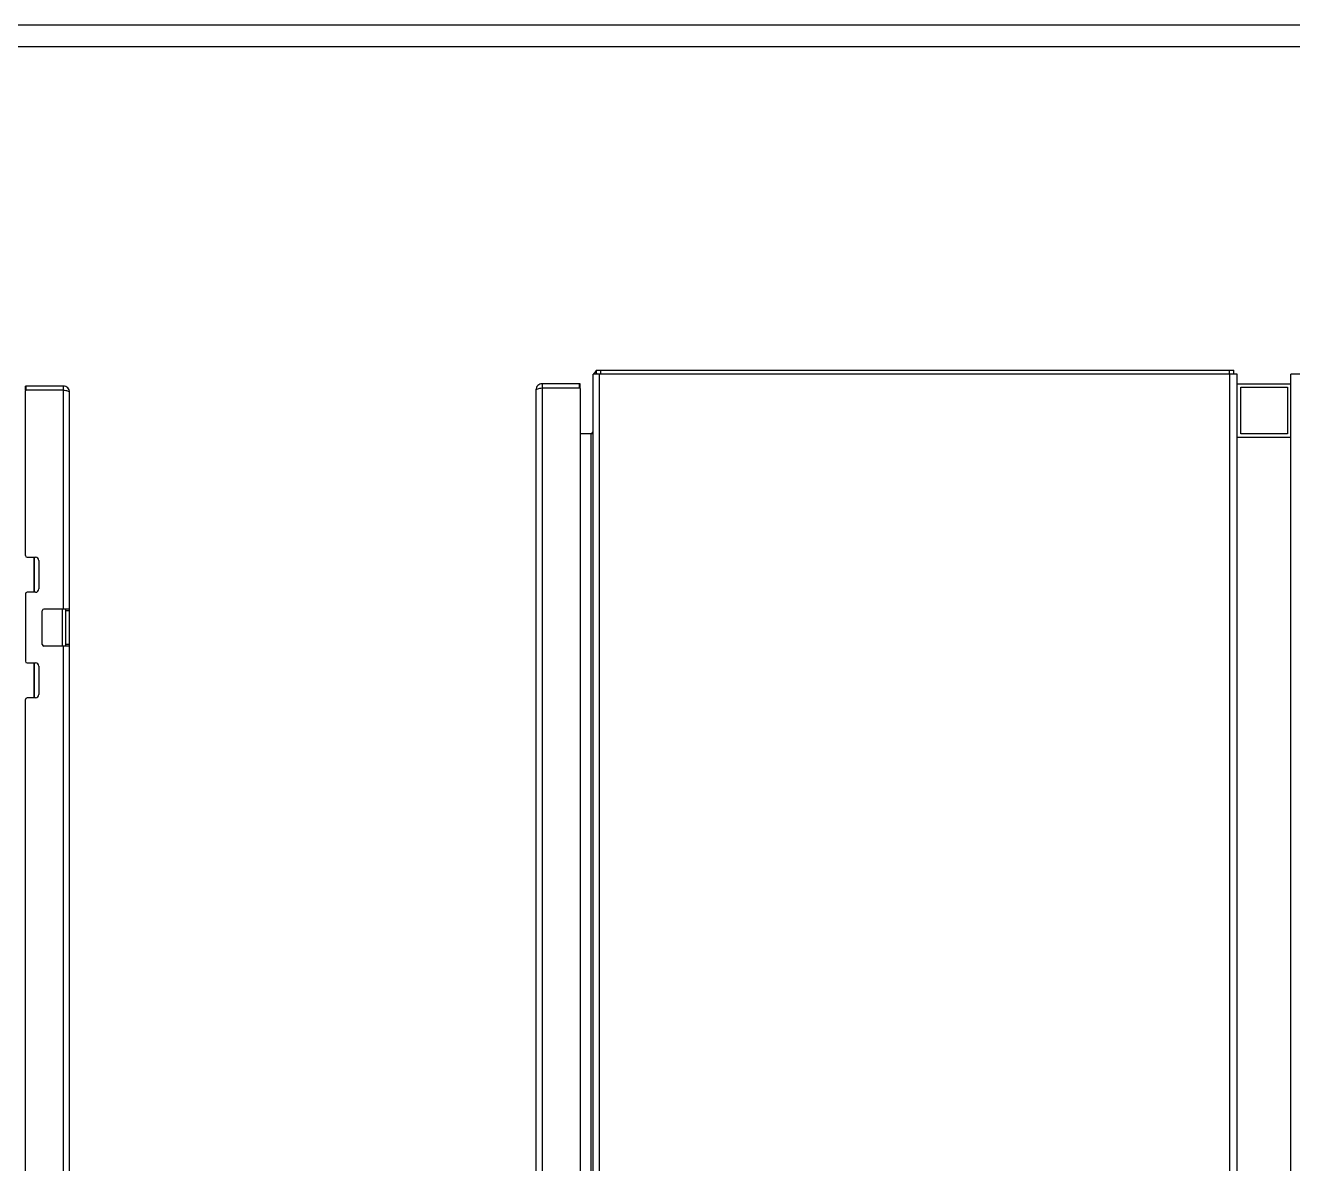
# Model space of a CAD drawing. Header units: inches. Extents: x 0 to 137, y 0 to 88.
# Drawn here: x 89.47 to 113.08, y 66.65 to 87.86 of the extents above; entities that cross this region are included whole.
import ezdxf
from ezdxf.enums import TextEntityAlignment as Align

# ---------------------------------------------------------------- set-up
doc = ezdxf.new("R2010")
doc.units = ezdxf.units.IN
doc.header["$MEASUREMENT"] = 0
doc.styles.add('Fields', font='simplex.shx', dxfattribs={"height": 0.185})

# ---------------------------------------------------------------- blocks, each defined once
blk = doc.blocks.new('RG_Master_Ver_4_2_2')
at = {"color": 3}
blk.add_line((34.0276, 21.856), (0.25, 21.856), dxfattribs=at)
blk.add_lwpolyline([(0, -0.044), (34.25, -0.044), (34.25, 21.956), (0, 21.956)], close=True, dxfattribs=at)
at = {"style": 'Fields'}
for tag, p in [('DESCRIPTION_3', (13.1158, 1.307)), ('DRN_3', (15.4724, 1.307)), ('CHK_3', (16.5293, 1.307)), ('APP_3', (17.5522, 1.307)), ('DATE_3', (18.8294, 1.307)), ('DRAWING_DESC', (32.2295, 1.2455)), ('CUSTOMER', (28.9966, 1.2135)), ('DESCRIPTION_2', (13.1158, 0.9513)), ('DRN_2', (15.4724, 0.9513)), ('CHK_2', (16.5293, 0.9513)), ('APP_2', (17.5522, 0.9513)), ('DATE_2', (18.8294, 0.9513)), ('SIZE', (30.7145, 0.8944)), ('DRAWING_#', (32.125, 0.8944)), ('REV', (33.5429, 0.8944)), ('DESCRIPTION_1', (13.1158, 0.5956)), ('DRN_1', (15.4724, 0.5956)), ('CHK_1', (16.5293, 0.5956)), ('APP_1', (17.5522, 0.5956)), ('DATE_1', (18.8294, 0.5956)), ('PROJECT_#', (28.9813, 0.5809)), ('DRN_BY', (30.875, 0.5245)), ('CHK_BY', (31.7615, 0.5245)), ('APP_BY', (32.75, 0.5245)), ('SCALE', (33.6518, 0.5245)), ('PROJECT_NAME', (29.021, 0.1759)), ('SHEETNUM', (32.7527, 0.1759)), ('TTL_SHTS', (33.5471, 0.1759))]:
    blk.add_attdef(tag, text='', height=0.125, dxfattribs=at).set_placement(p, align=Align.CENTER)
at = {"style": 'Fields', "flags": 9}
blk.add_attdef('WD_TB', (9.9529, 0.1939), '', height=0.0638, dxfattribs=at)

msp = doc.modelspace()

# ---------------------------------------------------------------- linework, layer by layer
at = {"color": 7, "linetype": 'Continuous', "lineweight": 25}
for p, q in [((112.04831, 81.35759), (100.04831, 81.35759)), ((100.04831, 45.50759), (100.04831, 81.35759)), ((100.08619, 81.40177), (100.11131, 81.3744)), ((100.11131, 81.43259), (111.98531, 81.43259)), ((100.11131, 81.35759), (100.11131, 81.43259)), ((100.16531, 45.50759), (100.16531, 81.35759)), ((100.19131, 81.35759), (100.19131, 81.43259)), ((111.90531, 81.35759), (111.90531, 81.43259)), ((111.91231, 45.50759), (111.91231, 81.35759)), ((111.98531, 81.35759), (111.98531, 81.43259)), ((112.04831, 45.50759), (112.04831, 81.35759)), ((113.04831, 45.50759), (113.04831, 81.35759)), ((129.04831, 81.35759), (113.04831, 81.35759)), ((90.17648, 81.1375), (89.46848, 81.1375)), ((89.46848, 81.0625), (89.46848, 81.1375)), ((90.17648, 81.0625), (89.46848, 81.0625)), ((89.46848, 77.979), (89.46848, 81.0475)), ((89.48348, 81.0625), (89.48348, 81.1375)), ((90.17648, 76.9825), (90.17648, 81.1375)), ((90.29348, 45.7545), (90.29348, 81.0205)), ((98.98031, 81.06559), (98.98031, 45.79959)), ((99.09731, 81.18259), (99.09731, 45.68259)), ((99.80531, 81.18259), (99.09731, 81.18259)), ((99.09731, 81.10759), (99.80531, 81.10759)), ((99.79031, 81.10759), (99.79031, 81.18259)), ((99.80531, 81.10759), (99.80531, 81.18259)), ((99.80531, 81.09259), (99.80531, 45.77259)), ((112.04831, 81.18259), (113.04831, 81.18259)), ((112.11331, 81.11759), (112.98331, 81.11759)), ((112.11331, 80.24759), (112.11331, 81.11759)), ((112.98331, 81.11759), (112.98331, 80.24759)), ((99.80531, 80.25759), (100.0415, 80.25759)), ((100.00631, 80.25759), (100.00631, 46.60759)), ((113.04831, 80.18259), (112.04831, 80.18259)), ((112.98331, 80.24759), (112.11331, 80.24759)), ((89.49948, 77.948), (89.65548, 77.948)), ((89.62612, 77.948), (89.62612, 77.295)), ((89.63259, 77.948), (89.63259, 77.295)), ((89.71848, 77.885), (89.71848, 77.358)), ((89.46848, 77.264), (89.46848, 76.011)), ((89.65548, 77.295), (89.49948, 77.295)), ((90.29348, 76.9825), (89.81348, 76.9825)), ((90.15848, 76.2925), (90.15848, 76.9825)), ((90.21848, 76.9825), (90.21848, 76.2925)), ((89.78348, 76.3225), (89.78348, 76.9525)), ((90.29348, 76.9525), (90.21848, 76.9525)), ((90.29348, 76.2925), (89.81348, 76.2925)), ((90.17648, 50.4825), (90.17648, 76.2925)), ((90.29348, 76.3225), (90.21848, 76.3225)), ((89.49948, 75.98), (89.65548, 75.98)), ((89.62612, 75.98), (89.62612, 75.327)), ((89.63259, 75.98), (89.63259, 75.327)), ((89.71848, 75.917), (89.71848, 75.39)), ((89.65548, 75.327), (89.49948, 75.327)), ((89.46848, 51.479), (89.46848, 75.296))]:
    msp.add_line(p, q, dxfattribs=at)
for centre, radius, start, end in [((100.16531, 81.31559), 0.117, 132.556918, 158.962779), ((89.48348, 81.0475), 0.015, 90, 180), ((99.79031, 81.09259), 0.015, 0, 90), ((100.00631, 80.29959), 0.042, 270, 326.900175), ((89.49948, 77.979), 0.031, 180, 270), ((89.65548, 77.885), 0.063, 0, 90), ((89.49948, 77.264), 0.031, 90, 180), ((89.65548, 77.358), 0.063, 270, 0), ((89.81348, 76.9525), 0.03, 90, 180), ((89.81348, 76.3225), 0.03, 180, 270), ((89.49948, 76.011), 0.031, 180, 270), ((89.65548, 75.917), 0.063, 0, 90), ((89.49948, 75.296), 0.031, 90, 180), ((89.65548, 75.39), 0.063, 270, 360)]:
    msp.add_arc(centre, radius, start, end, dxfattribs=at)
for points, knots in [([(100.08619, 81.40177), (100.09027, 81.40782), (100.09679, 81.41746), (100.10393, 81.43081), (100.10938, 81.43212), (100.11131, 81.43259)], [0, 0, 0, 0, 0.52124208, 0.83007025, 1, 1, 1, 1]), ([(90.29348, 81.0205), (90.29172, 81.03583), (90.2882, 81.06649), (90.26115, 81.10517), (90.22247, 81.13222), (90.19181, 81.13574), (90.17648, 81.1375)], [0, 0, 0, 0, 0.24999999, 0.5, 0.75, 1, 1, 1, 1]), ([(99.09731, 81.18259), (99.08198, 81.18083), (99.05132, 81.17731), (99.01265, 81.15026), (98.98559, 81.11158), (98.98207, 81.08092), (98.98031, 81.06559)], [0, 0, 0, 0, 0.24999999, 0.5, 0.75, 1, 1, 1, 1]), ([(100.0415, 80.25759), (100.04132, 80.26002), (100.04095, 80.26509), (100.04573, 80.27186), (100.04733, 80.27728), (100.04831, 80.28059)], [0, 0, 0, 0, 0.26479233, 0.55123879, 1, 1, 1, 1]), ([(100.0415, 80.27665), (100.04126, 80.2758), (100.04064, 80.27361), (100.0425, 80.27056), (100.04363, 80.26868)], [0, 0, 0, 0, 0.38684374, 1, 1, 1, 1])]:
    msp.add_open_spline(points, degree=3, knots=knots, dxfattribs=at)
for points in [[(90.29348, 81.0205), (90.29172, 81.024), (90.2882, 81.031), (90.26115, 81.0415), (90.22247, 81.052), (90.19181, 81.059), (90.17648, 81.0625)], [(98.98031, 81.06559), (98.98207, 81.06909), (98.98559, 81.07609), (99.01265, 81.08659), (99.05132, 81.09709), (99.08198, 81.10409), (99.09731, 81.10759)]]:
    msp.add_open_spline(points, degree=3, dxfattribs=at)

# ---------------------------------------------------------------- block references
at = {"xscale": 4.00170457579782, "yscale": 4.00170457579782, "zscale": 4.00170457579782}
msp.add_blockref('RG_Master_Ver_4_2_2', (0, 0), dxfattribs=at)

doc.saveas('drawing.dxf')
